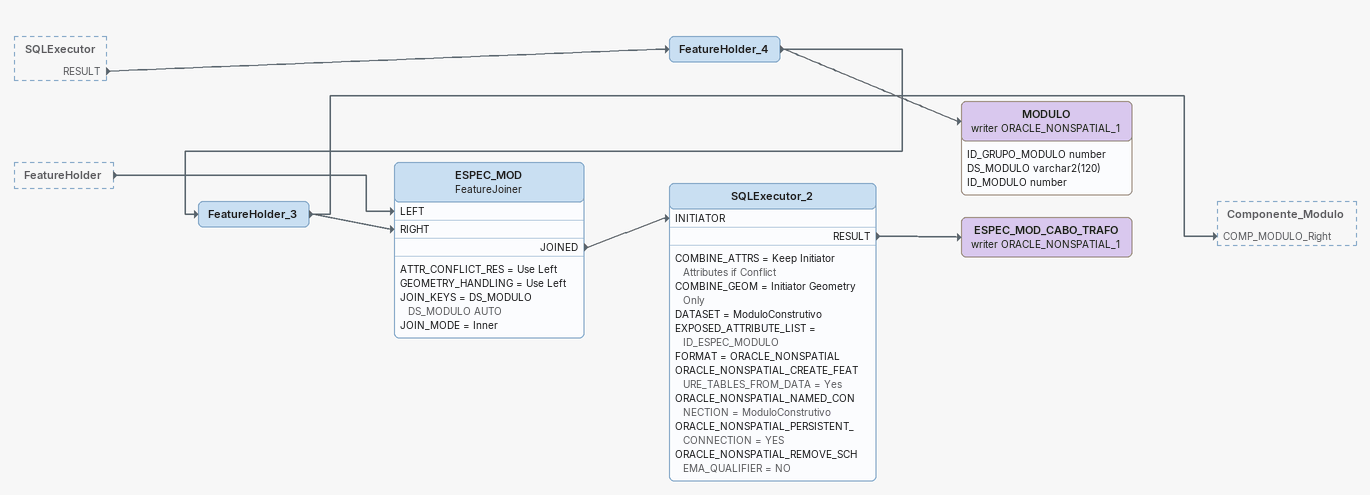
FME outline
SQLExecutor [outside]
    RESULT -> FeatureHolder_4
FeatureHolder [outside]
    -> ESPEC_MOD [LEFT]
FeatureHolder_4
    -> MODULO (writer ORACLE_NONSPATIAL_1)
    -> FeatureHolder_3
MODULO (writer ORACLE_NONSPATIAL_1)
    attributes: ID_GRUPO_MODULO number, DS_MODULO varchar2(120), ID_MODULO number
FeatureHolder_3
    -> Componente_Modulo [COMP_MODULO_Right]
    -> ESPEC_MOD [RIGHT]
ESPEC_MOD: FeatureJoiner
    ATTR_CONFLICT_RES = Use Left
    GEOMETRY_HANDLING = Use Left
    JOIN_KEYS = DS_MODULO DS_MODULO AUTO
    JOIN_MODE = Inner
    JOINED -> SQLExecutor_2 [INITIATOR]
SQLExecutor_2
    COMBINE_ATTRS = Keep Initiator Attributes if Conflict
    COMBINE_GEOM = Initiator Geometry Only
    DATASET = ModuloConstrutivo
    EXPOSED_ATTRIBUTE_LIST = ID_ESPEC_MODULO
    FORMAT = ORACLE_NONSPATIAL
    ORACLE_NONSPATIAL_CREATE_FEATURE_TABLES_FROM_DATA = Yes
    ORACLE_NONSPATIAL_NAMED_CONNECTION = ModuloConstrutivo
    ORACLE_NONSPATIAL_PERSISTENT_CONNECTION = YES
    ORACLE_NONSPATIAL_REMOVE_SCHEMA_QUALIFIER = NO
    RESULT -> ESPEC_MOD_CABO_TRAFO (writer ORACLE_NONSPATIAL_1)
ESPEC_MOD_CABO_TRAFO (writer ORACLE_NONSPATIAL_1)
